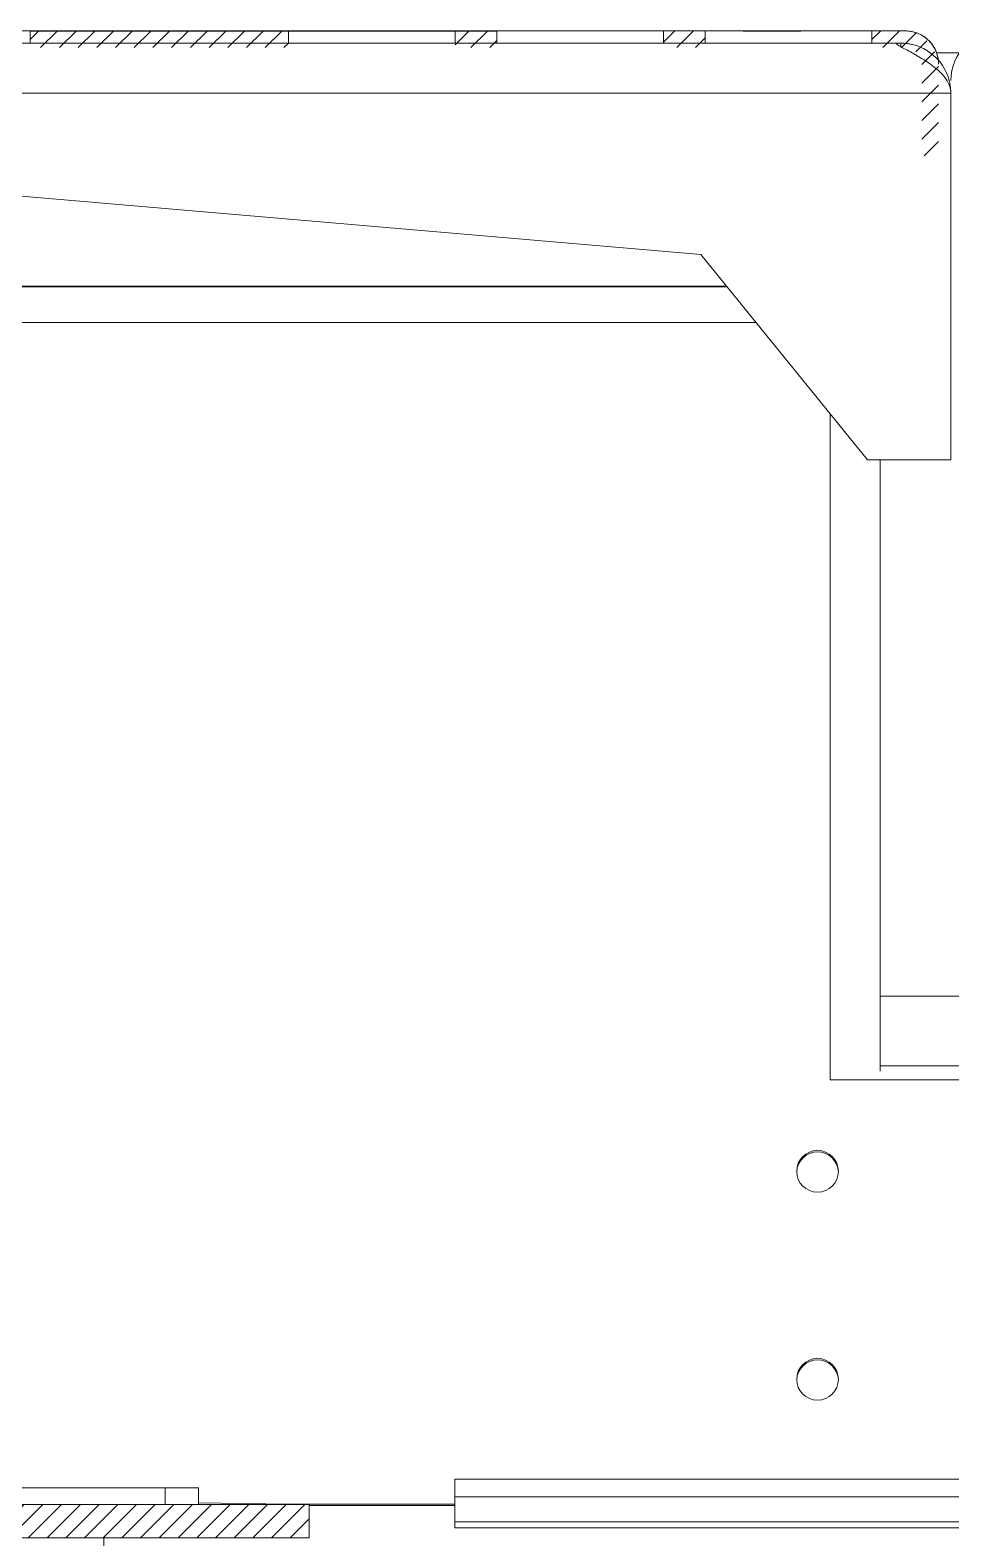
# Model space of a CAD drawing. Header units: millimetres. Extents: x -16985 to -606, y 2122 to 9380.
# Drawn here: x -2334.8 to -2224.3, y 7478.2 to 7659.1 of the extents above; entities that cross this region are included whole.
import ezdxf

# ---------------------------------------------------------------- set-up
doc = ezdxf.new("R2010")
doc.units = ezdxf.units.MM
doc.linetypes.add('K5LT32768', pattern=[0])
doc.linetypes.add('K5LT_THIN', pattern=[0])
pattern_1 = [(45, (0, 0), (-1.122532, 1.122532), [])]

msp = doc.modelspace()

# ---------------------------------------------------------------- hatches: boundary and pattern name
h = msp.add_hatch()
h.set_pattern_fill('ANSI31_ISO', style=0, pattern_type=0)
h.set_pattern_definition(pattern_1)
h.paths.add_polyline_path([(-2334.76, 7659.03), (-2334.76, 7657.03), (-2303.76, 7657.03), (-2303.76, 7659.03)])
h = msp.add_hatch()
h.set_pattern_fill('ANSI31_ISO', style=0, pattern_type=0)
h.set_pattern_definition(pattern_1)
h.paths.add_polyline_path([(-2283.76, 7659.03), (-2283.76, 7657.03), (-2278.76, 7657.03), (-2278.76, 7659.03)])
h = msp.add_hatch()
h.set_pattern_fill('ANSI31_ISO', style=0, pattern_type=0)
h.set_pattern_definition(pattern_1)
h.paths.add_polyline_path([(-2258.76, 7659.04), (-2258.76, 7657.04), (-2253.76, 7657.04), (-2253.76, 7659.04)])
h = msp.add_hatch()
h.set_pattern_fill('ANSI31_ISO', style=0, pattern_type=0)
h.set_pattern_definition(pattern_1)
h.paths.add_polyline_path([(-2229.76, 7657.04), (-2228.35, 7656.45), (-2227.76, 7655.04), (-2227.76, 7644.04), (-2225.76, 7644.04), (-2225.76, 7655.04), (-2226.54, 7657.4), (-2228.56, 7658.85), (-2229.76, 7659.04), (-2233.76, 7659.04), (-2233.76, 7657.04)])
h = msp.add_hatch()
h.set_pattern_fill('ANSI31_ISO', style=0, pattern_type=0)
h.set_pattern_definition(pattern_1)
h.paths.add_polyline_path([(-2425.29, 7617.19), (-2425.29, 7613.06), (-2425.08, 7610.63), (-2402.75, 7483.97), (-2401.41, 7480.93), (-2398.82, 7478.85), (-2395.85, 7478.19), (-2301.29, 7478.19), (-2301.29, 7482.19), (-2395.85, 7482.19), (-2397.86, 7482.96), (-2398.81, 7484.67), (-2421.14, 7611.33), (-2421.29, 7613.06), (-2421.29, 7617.19), (-2422.08, 7619.87), (-2424.18, 7621.72), (-2426.29, 7622.19), (-2481.79, 7622.19), (-2483.8, 7622.96), (-2484.78, 7624.88), (-2484.78, 7624.93), (-2485.89, 7637.62), (-2486.91, 7640.23), (-2489.17, 7641.89), (-2490.87, 7642.19), (-2501.71, 7642.19), (-2504.4, 7641.4), (-2506.24, 7639.3), (-2506.69, 7637.62), (-2508.52, 7616.69), (-2504.54, 7616.34), (-2502.71, 7637.27), (-2502.26, 7638.02), (-2501.71, 7638.19), (-2490.87, 7638.19), (-2490.09, 7637.81), (-2489.88, 7637.27), (-2488.77, 7624.58), (-2487.7, 7621.43), (-2485.3, 7619.13), (-2482.11, 7618.19), (-2481.79, 7618.19), (-2426.29, 7618.19), (-2425.51, 7617.81)])

# ---------------------------------------------------------------- linework, layer by layer
at = {"color": 7, "linetype": 'K5LT_THIN', "lineweight": 18}
for p, q in [((-2229.76, 7659.04), (-2408.76, 7659.03)), ((-2334.76, 7659.03), (-2303.76, 7659.03)), ((-2334.76, 7657.57), (-2334.76, 7659.03)), ((-2303.76, 7659.03), (-2283.76, 7659.03)), ((-2303.76, 7659.03), (-2283.76, 7659.03)), ((-2283.76, 7659.03), (-2303.76, 7659.03)), ((-2303.76, 7659.03), (-2283.76, 7659.04)), ((-2283.76, 7659.03), (-2303.76, 7659.03)), ((-2303.76, 7659.03), (-2283.76, 7659.04)), ((-2283.76, 7659.04), (-2303.76, 7659.03)), ((-2303.76, 7659.03), (-2283.76, 7659.04)), ((-2283.76, 7659.04), (-2303.76, 7659.03)), ((-2303.76, 7659.03), (-2283.76, 7659.04)), ((-2283.76, 7659.04), (-2303.76, 7659.03)), ((-2303.76, 7659.03), (-2283.76, 7659.04)), ((-2283.76, 7659.04), (-2303.76, 7659.03)), ((-2303.76, 7659.03), (-2283.76, 7659.04)), ((-2283.76, 7659.04), (-2303.76, 7659.03)), ((-2303.76, 7659.03), (-2283.76, 7659.04)), ((-2283.76, 7659.04), (-2303.76, 7659.03)), ((-2303.76, 7659.03), (-2283.76, 7659.04)), ((-2283.76, 7659.04), (-2303.76, 7659.03)), ((-2303.76, 7659.03), (-2283.76, 7659.04)), ((-2283.76, 7659.04), (-2303.76, 7659.03)), ((-2303.76, 7659.03), (-2283.76, 7659.04)), ((-2283.76, 7659.04), (-2303.76, 7659.03)), ((-2303.76, 7659.03), (-2283.76, 7659.04)), ((-2283.76, 7659.04), (-2303.76, 7659.03)), ((-2303.76, 7659.03), (-2283.76, 7659.04)), ((-2283.76, 7659.04), (-2303.76, 7659.03)), ((-2303.76, 7659.03), (-2283.76, 7659.04)), ((-2303.76, 7659.03), (-2303.76, 7659.03)), ((-2283.76, 7659.04), (-2303.76, 7659.03)), ((-2303.76, 7659.03), (-2283.76, 7659.04)), ((-2303.76, 7659.03), (-2303.76, 7659.03)), ((-2283.76, 7659.04), (-2303.76, 7659.03)), ((-2303.76, 7659.03), (-2283.76, 7659.04)), ((-2303.76, 7659.03), (-2303.76, 7659.03)), ((-2283.76, 7659.04), (-2303.76, 7659.03)), ((-2303.76, 7659.04), (-2283.76, 7659.04)), ((-2303.76, 7659.03), (-2303.76, 7659.04)), ((-2283.76, 7659.04), (-2303.76, 7659.03)), ((-2303.76, 7659.04), (-2283.76, 7659.04)), ((-2303.76, 7659.04), (-2303.76, 7659.04)), ((-2283.76, 7659.04), (-2303.76, 7659.04)), ((-2303.76, 7659.04), (-2283.76, 7659.04)), ((-2303.76, 7659.04), (-2303.76, 7659.04)), ((-2283.76, 7659.04), (-2303.76, 7659.04)), ((-2303.76, 7659.03), (-2303.76, 7657.57)), ((-2303.76, 7659.03), (-2283.76, 7659.03)), ((-2303.76, 7659.03), (-2283.76, 7659.03)), ((-2303.76, 7659.03), (-2303.76, 7659.03)), ((-2283.76, 7659.03), (-2303.76, 7659.03)), ((-2303.76, 7659.03), (-2283.76, 7659.03)), ((-2303.76, 7659.03), (-2303.76, 7659.03)), ((-2283.76, 7659.03), (-2303.76, 7659.03)), ((-2303.76, 7659.03), (-2283.76, 7659.03)), ((-2303.76, 7659.03), (-2303.76, 7659.03)), ((-2283.76, 7659.03), (-2303.76, 7659.03)), ((-2303.76, 7659.03), (-2283.76, 7659.03)), ((-2303.76, 7659.03), (-2303.76, 7659.03)), ((-2283.76, 7659.03), (-2303.76, 7659.03)), ((-2303.76, 7659.03), (-2283.76, 7659.03)), ((-2303.76, 7659.03), (-2303.76, 7659.03)), ((-2283.76, 7659.03), (-2303.76, 7659.03)), ((-2303.76, 7659.03), (-2283.76, 7659.03)), ((-2303.76, 7659.03), (-2303.76, 7659.03)), ((-2283.76, 7659.03), (-2303.76, 7659.03)), ((-2303.76, 7659.03), (-2283.76, 7659.03)), ((-2303.76, 7659.03), (-2303.76, 7659.03)), ((-2283.76, 7659.03), (-2303.76, 7659.03)), ((-2303.76, 7659.03), (-2283.76, 7659.03)), ((-2303.76, 7659.03), (-2303.76, 7659.03)), ((-2283.76, 7659.03), (-2303.76, 7659.03)), ((-2303.76, 7659.03), (-2283.76, 7659.03)), ((-2303.76, 7659.03), (-2303.76, 7659.03)), ((-2283.76, 7659.03), (-2303.76, 7659.03)), ((-2303.76, 7659.03), (-2283.76, 7659.03)), ((-2303.76, 7659.03), (-2303.76, 7659.03)), ((-2283.76, 7659.03), (-2303.76, 7659.03)), ((-2303.76, 7659.03), (-2283.76, 7659.03)), ((-2303.76, 7659.03), (-2303.76, 7659.03)), ((-2283.76, 7659.03), (-2303.76, 7659.03)), ((-2303.76, 7659.03), (-2303.76, 7659.03)), ((-2283.76, 7659.03), (-2303.76, 7659.03)), ((-2303.76, 7659.03), (-2303.76, 7659.03)), ((-2303.76, 7659.03), (-2303.76, 7659.03)), ((-2303.76, 7659.03), (-2303.76, 7659.03)), ((-2303.76, 7659.03), (-2303.76, 7659.03)), ((-2303.76, 7659.03), (-2303.76, 7659.03)), ((-2303.76, 7659.03), (-2303.76, 7659.03)), ((-2303.76, 7659.03), (-2303.76, 7659.03)), ((-2303.76, 7659.03), (-2303.76, 7659.03)), ((-2303.76, 7659.03), (-2303.76, 7659.03)), ((-2303.76, 7659.03), (-2303.76, 7659.03)), ((-2303.76, 7659.03), (-2303.76, 7659.03)), ((-2303.76, 7659.03), (-2303.76, 7659.03)), ((-2303.76, 7659.03), (-2303.76, 7659.03)), ((-2283.76, 7659.03), (-2283.76, 7659.03)), ((-2283.76, 7659.03), (-2283.76, 7659.03)), ((-2283.76, 7659.04), (-2283.76, 7659.03)), ((-2283.76, 7659.04), (-2283.76, 7659.04)), ((-2283.76, 7659.04), (-2283.76, 7659.04)), ((-2283.76, 7659.04), (-2283.76, 7659.04)), ((-2283.76, 7659.04), (-2283.76, 7659.04)), ((-2283.76, 7659.04), (-2283.76, 7659.04)), ((-2283.76, 7659.04), (-2283.76, 7659.04)), ((-2283.76, 7659.04), (-2283.76, 7659.04)), ((-2283.76, 7659.04), (-2283.76, 7659.04)), ((-2283.76, 7659.04), (-2283.76, 7659.04)), ((-2283.76, 7659.04), (-2283.76, 7659.04)), ((-2283.76, 7659.04), (-2283.76, 7659.04)), ((-2283.76, 7659.04), (-2283.76, 7659.04)), ((-2283.76, 7659.04), (-2283.76, 7659.04)), ((-2283.76, 7659.04), (-2283.76, 7659.04)), ((-2283.76, 7659.04), (-2283.76, 7659.04)), ((-2283.76, 7659.04), (-2283.76, 7659.04)), ((-2283.76, 7659.04), (-2283.76, 7659.04)), ((-2283.76, 7659.03), (-2278.76, 7659.03)), ((-2283.76, 7657.57), (-2283.76, 7659.03)), ((-2283.76, 7659.03), (-2283.76, 7659.03)), ((-2283.76, 7659.03), (-2283.76, 7659.03)), ((-2283.76, 7659.03), (-2283.76, 7659.03)), ((-2283.76, 7659.03), (-2283.76, 7659.03)), ((-2283.76, 7659.03), (-2283.76, 7659.03)), ((-2283.76, 7659.03), (-2283.76, 7659.03)), ((-2283.76, 7659.03), (-2283.76, 7659.03)), ((-2283.76, 7659.03), (-2283.76, 7659.03)), ((-2283.76, 7659.03), (-2283.76, 7659.03)), ((-2283.76, 7659.03), (-2283.76, 7659.03)), ((-2283.76, 7659.03), (-2283.76, 7659.03)), ((-2278.76, 7659.03), (-2258.76, 7659.04)), ((-2278.76, 7659.03), (-2258.76, 7659.04)), ((-2258.76, 7659.04), (-2278.76, 7659.03)), ((-2278.76, 7659.03), (-2258.76, 7659.04)), ((-2258.76, 7659.04), (-2278.76, 7659.03)), ((-2278.76, 7659.03), (-2258.76, 7659.04)), ((-2258.76, 7659.04), (-2278.76, 7659.03)), ((-2278.76, 7659.03), (-2258.76, 7659.04)), ((-2258.76, 7659.04), (-2278.76, 7659.03)), ((-2278.76, 7659.03), (-2258.76, 7659.04)), ((-2258.76, 7659.04), (-2278.76, 7659.03)), ((-2278.76, 7659.03), (-2258.76, 7659.04)), ((-2258.76, 7659.04), (-2278.76, 7659.03)), ((-2278.76, 7659.03), (-2258.76, 7659.04)), ((-2258.76, 7659.04), (-2278.76, 7659.03)), ((-2278.76, 7659.03), (-2258.76, 7659.04)), ((-2258.76, 7659.04), (-2278.76, 7659.03)), ((-2278.76, 7659.03), (-2258.76, 7659.04)), ((-2278.76, 7659.03), (-2278.76, 7659.03)), ((-2258.76, 7659.04), (-2278.76, 7659.03)), ((-2278.76, 7659.03), (-2258.76, 7659.04)), ((-2278.76, 7659.03), (-2278.76, 7659.03)), ((-2258.76, 7659.04), (-2278.76, 7659.03)), ((-2278.76, 7659.03), (-2258.76, 7659.04)), ((-2278.76, 7659.03), (-2278.76, 7659.03)), ((-2258.76, 7659.04), (-2278.76, 7659.03)), ((-2278.76, 7659.04), (-2258.76, 7659.04)), ((-2278.76, 7659.04), (-2278.76, 7659.04)), ((-2258.76, 7659.04), (-2278.76, 7659.04)), ((-2278.76, 7659.04), (-2258.76, 7659.04)), ((-2278.76, 7659.04), (-2278.76, 7659.04)), ((-2258.76, 7659.04), (-2278.76, 7659.04)), ((-2278.76, 7659.04), (-2258.76, 7659.04)), ((-2278.76, 7659.04), (-2278.76, 7659.04)), ((-2258.76, 7659.04), (-2278.76, 7659.04)), ((-2278.76, 7659.04), (-2258.76, 7659.04)), ((-2278.76, 7659.04), (-2278.76, 7659.04)), ((-2258.76, 7659.04), (-2278.76, 7659.04)), ((-2278.76, 7659.04), (-2258.76, 7659.04)), ((-2278.76, 7659.04), (-2278.76, 7659.04)), ((-2258.76, 7659.04), (-2278.76, 7659.04)), ((-2278.76, 7659.04), (-2258.76, 7659.04)), ((-2278.76, 7659.04), (-2278.76, 7659.04)), ((-2258.76, 7659.04), (-2278.76, 7659.04)), ((-2278.76, 7659.04), (-2258.76, 7659.04)), ((-2278.76, 7659.04), (-2278.76, 7659.04)), ((-2258.76, 7659.04), (-2278.76, 7659.04)), ((-2278.76, 7659.04), (-2258.76, 7659.04)), ((-2278.76, 7659.04), (-2278.76, 7659.04)), ((-2258.76, 7659.04), (-2278.76, 7659.04)), ((-2278.76, 7659.04), (-2258.76, 7659.04)), ((-2278.76, 7659.04), (-2278.76, 7659.04)), ((-2258.76, 7659.04), (-2278.76, 7659.04)), ((-2278.76, 7659.04), (-2258.76, 7659.04)), ((-2278.76, 7659.04), (-2278.76, 7659.04)), ((-2258.76, 7659.04), (-2278.76, 7659.04)), ((-2278.76, 7659.04), (-2258.76, 7659.04)), ((-2278.76, 7659.04), (-2278.76, 7659.04)), ((-2258.76, 7659.04), (-2278.76, 7659.04)), ((-2278.76, 7659.04), (-2258.76, 7659.04)), ((-2278.76, 7659.04), (-2278.76, 7659.04)), ((-2258.76, 7659.04), (-2278.76, 7659.04)), ((-2278.76, 7659.04), (-2258.76, 7659.04)), ((-2278.76, 7659.04), (-2278.76, 7659.04)), ((-2258.76, 7659.04), (-2278.76, 7659.04)), ((-2278.76, 7659.04), (-2258.76, 7659.04)), ((-2278.76, 7659.04), (-2278.76, 7659.04)), ((-2258.76, 7659.04), (-2278.76, 7659.04)), ((-2278.76, 7659.04), (-2258.76, 7659.04)), ((-2278.76, 7659.04), (-2278.76, 7659.04)), ((-2258.76, 7659.04), (-2278.76, 7659.04)), ((-2278.76, 7659.04), (-2258.76, 7659.04)), ((-2278.76, 7659.04), (-2278.76, 7659.04)), ((-2258.76, 7659.04), (-2278.76, 7659.04)), ((-2278.76, 7659.04), (-2258.76, 7659.04)), ((-2278.76, 7659.04), (-2278.76, 7659.04)), ((-2258.76, 7659.04), (-2278.76, 7659.04)), ((-2278.76, 7659.04), (-2258.76, 7659.04)), ((-2278.76, 7659.04), (-2278.76, 7659.04)), ((-2258.76, 7659.04), (-2278.76, 7659.04)), ((-2278.76, 7659.04), (-2258.76, 7659.04)), ((-2278.76, 7659.04), (-2278.76, 7659.04)), ((-2258.76, 7659.04), (-2278.76, 7659.04)), ((-2278.76, 7659.04), (-2258.76, 7659.04)), ((-2278.76, 7659.04), (-2278.76, 7659.04)), ((-2258.76, 7659.04), (-2278.76, 7659.04)), ((-2278.76, 7659.03), (-2278.76, 7657.57)), ((-2278.76, 7659.03), (-2278.76, 7659.03)), ((-2278.76, 7659.03), (-2278.76, 7659.03)), ((-2278.76, 7659.03), (-2278.76, 7659.03)), ((-2278.76, 7659.03), (-2278.76, 7659.03)), ((-2278.76, 7659.03), (-2278.76, 7659.03)), ((-2278.76, 7659.03), (-2278.76, 7659.03)), ((-2278.76, 7659.03), (-2278.76, 7659.03)), ((-2278.76, 7659.03), (-2278.76, 7659.03)), ((-2258.76, 7659.04), (-2253.76, 7659.04)), ((-2258.76, 7657.57), (-2258.76, 7659.04)), ((-2258.76, 7659.04), (-2258.76, 7659.04)), ((-2258.76, 7659.04), (-2258.76, 7659.04)), ((-2258.76, 7659.04), (-2258.76, 7659.04)), ((-2258.76, 7659.04), (-2258.76, 7659.04)), ((-2258.76, 7659.04), (-2258.76, 7659.04)), ((-2258.76, 7659.04), (-2258.76, 7659.04)), ((-2258.76, 7659.04), (-2258.76, 7659.04)), ((-2258.76, 7659.04), (-2258.76, 7659.04)), ((-2258.76, 7659.04), (-2258.76, 7659.04)), ((-2258.76, 7659.04), (-2258.76, 7659.04)), ((-2258.76, 7659.04), (-2258.76, 7659.04)), ((-2258.76, 7659.04), (-2258.76, 7659.04)), ((-2258.76, 7659.04), (-2258.76, 7659.04)), ((-2258.76, 7659.04), (-2258.76, 7659.04)), ((-2258.76, 7659.04), (-2258.76, 7659.04)), ((-2258.76, 7659.04), (-2258.76, 7659.04)), ((-2258.76, 7659.04), (-2258.76, 7659.04)), ((-2258.76, 7659.04), (-2258.76, 7659.04)), ((-2258.76, 7659.04), (-2258.76, 7659.04)), ((-2258.76, 7659.04), (-2258.76, 7659.04)), ((-2258.76, 7659.04), (-2258.76, 7659.04)), ((-2258.76, 7659.04), (-2258.76, 7659.04)), ((-2258.76, 7659.04), (-2258.76, 7659.04)), ((-2258.76, 7659.04), (-2258.76, 7659.04)), ((-2258.76, 7659.04), (-2258.76, 7659.04)), ((-2258.76, 7659.04), (-2258.76, 7659.04)), ((-2258.76, 7659.04), (-2258.76, 7659.04)), ((-2258.76, 7659.04), (-2258.76, 7659.04)), ((-2258.76, 7659.04), (-2258.76, 7659.04)), ((-2258.76, 7659.04), (-2258.76, 7659.04)), ((-2258.76, 7659.04), (-2258.76, 7659.04)), ((-2253.76, 7659.04), (-2253.76, 7657.57)), ((-2253.76, 7659.04), (-2233.76, 7659.04)), ((-2253.76, 7659.04), (-2233.76, 7659.04)), ((-2253.76, 7659.04), (-2253.76, 7659.04)), ((-2233.76, 7659.04), (-2253.76, 7659.04)), ((-2253.76, 7659.04), (-2233.76, 7659.04)), ((-2253.76, 7659.04), (-2253.76, 7659.04)), ((-2233.76, 7659.04), (-2253.76, 7659.04)), ((-2253.76, 7659.04), (-2233.76, 7659.04)), ((-2253.76, 7659.04), (-2253.76, 7659.04)), ((-2233.76, 7659.04), (-2253.76, 7659.04)), ((-2253.76, 7659.04), (-2233.76, 7659.04)), ((-2253.76, 7659.04), (-2253.76, 7659.04)), ((-2233.76, 7659.04), (-2253.76, 7659.04)), ((-2253.76, 7659.04), (-2233.76, 7659.04)), ((-2253.76, 7659.04), (-2253.76, 7659.04)), ((-2233.76, 7659.04), (-2253.76, 7659.04)), ((-2253.76, 7659.04), (-2233.76, 7659.04)), ((-2253.76, 7659.04), (-2253.76, 7659.04)), ((-2233.76, 7659.04), (-2253.76, 7659.04)), ((-2253.76, 7659.04), (-2233.76, 7659.04)), ((-2253.76, 7659.04), (-2253.76, 7659.04)), ((-2233.76, 7659.04), (-2253.76, 7659.04)), ((-2253.76, 7659.04), (-2233.76, 7659.04)), ((-2253.76, 7659.04), (-2253.76, 7659.04)), ((-2233.76, 7659.04), (-2253.76, 7659.04)), ((-2253.76, 7659.04), (-2233.76, 7659.04)), ((-2253.76, 7659.04), (-2253.76, 7659.04)), ((-2233.76, 7659.04), (-2253.76, 7659.04)), ((-2253.76, 7659.04), (-2233.76, 7659.04)), ((-2253.76, 7659.04), (-2253.76, 7659.04)), ((-2233.76, 7659.04), (-2253.76, 7659.04)), ((-2253.76, 7659.04), (-2233.76, 7659.04)), ((-2253.76, 7659.04), (-2253.76, 7659.04)), ((-2233.76, 7659.04), (-2253.76, 7659.04)), ((-2253.76, 7659.04), (-2233.76, 7659.04)), ((-2253.76, 7659.04), (-2253.76, 7659.04)), ((-2233.76, 7659.04), (-2253.76, 7659.04)), ((-2253.76, 7659.04), (-2233.76, 7659.04)), ((-2253.76, 7659.04), (-2253.76, 7659.04)), ((-2233.76, 7659.04), (-2253.76, 7659.04)), ((-2253.76, 7659.04), (-2233.76, 7659.04)), ((-2253.76, 7659.04), (-2253.76, 7659.04)), ((-2233.76, 7659.04), (-2253.76, 7659.04)), ((-2253.76, 7659.04), (-2233.76, 7659.04)), ((-2253.76, 7659.04), (-2253.76, 7659.04)), ((-2233.76, 7659.04), (-2253.76, 7659.04)), ((-2253.76, 7659.04), (-2233.76, 7659.04)), ((-2253.76, 7659.04), (-2253.76, 7659.04)), ((-2233.76, 7659.04), (-2253.76, 7659.04)), ((-2253.76, 7659.04), (-2233.76, 7659.04)), ((-2253.76, 7659.04), (-2253.76, 7659.04)), ((-2233.76, 7659.04), (-2253.76, 7659.04)), ((-2253.76, 7659.04), (-2233.76, 7659.04)), ((-2253.76, 7659.04), (-2253.76, 7659.04)), ((-2233.76, 7659.04), (-2253.76, 7659.04)), ((-2253.76, 7659.04), (-2233.76, 7659.04)), ((-2253.76, 7659.04), (-2253.76, 7659.04)), ((-2233.76, 7659.04), (-2253.76, 7659.04)), ((-2253.76, 7659.04), (-2233.76, 7659.04)), ((-2253.76, 7659.04), (-2253.76, 7659.04)), ((-2233.76, 7659.04), (-2253.76, 7659.04)), ((-2253.76, 7659.04), (-2233.76, 7659.04)), ((-2253.76, 7659.04), (-2253.76, 7659.04)), ((-2233.76, 7659.04), (-2253.76, 7659.04)), ((-2253.76, 7659.04), (-2233.76, 7659.04)), ((-2253.76, 7659.04), (-2253.76, 7659.04)), ((-2233.76, 7659.04), (-2253.76, 7659.04)), ((-2253.76, 7659.04), (-2233.76, 7659.04)), ((-2253.76, 7659.04), (-2253.76, 7659.04)), ((-2233.76, 7659.04), (-2253.76, 7659.04)), ((-2253.76, 7659.04), (-2233.76, 7659.04)), ((-2253.76, 7659.04), (-2253.76, 7659.04)), ((-2233.76, 7659.04), (-2253.76, 7659.04)), ((-2253.76, 7659.04), (-2233.76, 7659.04)), ((-2253.76, 7659.04), (-2253.76, 7659.04)), ((-2233.76, 7659.04), (-2253.76, 7659.04)), ((-2253.76, 7659.04), (-2233.76, 7659.04)), ((-2253.76, 7659.04), (-2253.76, 7659.04)), ((-2233.76, 7659.04), (-2253.76, 7659.04)), ((-2253.76, 7659.04), (-2233.76, 7659.04)), ((-2253.76, 7659.04), (-2253.76, 7659.04)), ((-2233.76, 7659.04), (-2253.76, 7659.04)), ((-2253.76, 7659.04), (-2233.76, 7659.04)), ((-2253.76, 7659.04), (-2253.76, 7659.04)), ((-2233.76, 7659.04), (-2253.76, 7659.04)), ((-2253.76, 7659.04), (-2233.76, 7659.04)), ((-2253.76, 7659.04), (-2253.76, 7659.04)), ((-2233.76, 7659.04), (-2253.76, 7659.04)), ((-2253.76, 7659.04), (-2233.76, 7659.04)), ((-2253.76, 7659.04), (-2253.76, 7659.04)), ((-2233.76, 7659.04), (-2253.76, 7659.04)), ((-2253.76, 7659.04), (-2233.76, 7659.04)), ((-2253.76, 7659.04), (-2253.76, 7659.04)), ((-2233.76, 7659.04), (-2253.76, 7659.04)), ((-2233.76, 7657.57), (-2233.76, 7659.04)), ((-2233.76, 7659.04), (-2229.76, 7659.04)), ((-2233.76, 7659.04), (-2233.76, 7659.04)), ((-2233.76, 7659.04), (-2233.76, 7659.04)), ((-2233.76, 7659.04), (-2233.76, 7659.04)), ((-2233.76, 7659.04), (-2233.76, 7659.04)), ((-2233.76, 7659.04), (-2233.76, 7659.04)), ((-2233.76, 7659.04), (-2233.76, 7659.04)), ((-2233.76, 7659.04), (-2233.76, 7659.04)), ((-2233.76, 7659.04), (-2233.76, 7659.04)), ((-2233.76, 7659.04), (-2233.76, 7659.04)), ((-2233.76, 7659.04), (-2233.76, 7659.04)), ((-2233.76, 7659.04), (-2233.76, 7659.04)), ((-2233.76, 7659.04), (-2233.76, 7659.04)), ((-2233.76, 7659.04), (-2233.76, 7659.04)), ((-2233.76, 7659.04), (-2233.76, 7659.04)), ((-2233.76, 7659.04), (-2233.76, 7659.04)), ((-2233.76, 7659.04), (-2233.76, 7659.04)), ((-2233.76, 7659.04), (-2233.76, 7659.04)), ((-2233.76, 7659.04), (-2233.76, 7659.04)), ((-2233.76, 7659.04), (-2233.76, 7659.04)), ((-2233.76, 7659.04), (-2233.76, 7659.04)), ((-2233.76, 7659.04), (-2233.76, 7659.04)), ((-2233.76, 7659.04), (-2233.76, 7659.04)), ((-2233.76, 7659.04), (-2233.76, 7659.04)), ((-2233.76, 7659.04), (-2233.76, 7659.04)), ((-2233.76, 7659.04), (-2233.76, 7659.04)), ((-2233.76, 7659.04), (-2233.76, 7659.04)), ((-2233.76, 7659.04), (-2233.76, 7659.04)), ((-2233.76, 7659.04), (-2233.76, 7659.04)), ((-2233.76, 7659.04), (-2233.76, 7659.04)), ((-2233.76, 7659.04), (-2233.76, 7659.04)), ((-2233.76, 7659.04), (-2233.76, 7659.04)), ((-2229.76, 7659.04), (-2229.76, 7659.04)), ((-2230.29, 7657.57), (-2404.29, 7657.57)), ((-2230.29, 7657.57), (-2230.29, 7657.14)), ((-2226.53, 7657.39), (-2226.53, 7657.39)), ((-2226.53, 7657.39), (-2226.53, 7657.39)), ((-2223.29, 7656.39), (-2226, 7656.39)), ((-2404.29, 7651.57), (-2224.29, 7651.57)), ((-2224.29, 7651.57), (-2224.29, 7607.57)), ((-2254.29, 7632.19), (-2404.29, 7645.11)), ((-2234.29, 7607.57), (-2254.29, 7632.19)), ((-2251.2, 7628.39), (-2408.38, 7628.39)), ((-2251.15, 7628.33), (-2408.38, 7628.33)), ((-2484.55, 7624.03), (-2247.66, 7624.03)), ((-2224.29, 7607.57), (-2234.29, 7607.57)), ((-2232.79, 7534.84), (-2232.79, 7607.57)), ((-2218.04, 7543.19), (-2232.79, 7543.19)), ((-2232.79, 7534.84), (-1697.79, 7534.84)), ((-2232.79, 7534.19), (-2232.79, 7534.84)), ((-2238.79, 7533.16), (-1691.79, 7533.16)), ((-2373.55, 7484.19), (-2318.55, 7484.19)), ((-2318.55, 7484.19), (-2318.55, 7482.19)), ((-2318.55, 7484.19), (-2314.58, 7484.19)), ((-2314.58, 7482.19), (-2314.58, 7484.19)), ((-2283.79, 7483.15), (-2283.79, 7485.22)), ((-2283.79, 7485.22), (-1646.79, 7485.22)), ((-2301.29, 7482.19), (-2395.85, 7482.19)), ((-2314.58, 7482.39), (-2303.79, 7482.23)), ((-2314.58, 7482.23), (-2311.5, 7482.19)), ((-2303.79, 7482.23), (-2283.79, 7482.23)), ((-2301.29, 7478.19), (-2301.29, 7482.19)), ((-2301.29, 7482.07), (-2283.79, 7482.07)), ((-1646.79, 7483.12), (-2283.79, 7483.12)), ((-2283.79, 7483.12), (-2283.79, 7480.12)), ((-1646.79, 7480.12), (-2283.79, 7480.12)), ((-2283.79, 7479.39), (-2283.79, 7480.12)), ((-1646.79, 7479.39), (-2283.79, 7479.39)), ((-2301.29, 7478.19), (-2395.85, 7478.19)), ((-2325.91, 7473.19), (-2325.91, 7478.19))]:
    msp.add_line(p, q, dxfattribs=at)
at = {"color": 8, "linetype": 'K5LT32768', "lineweight": 15, "true_color": 0x808080}
msp.add_line((-2238.79, 7613.11), (-2238.79, 7533.16), dxfattribs=at)
at = {"color": 7, "linetype": 'K5LT_THIN', "const_width": 0.18}
msp.add_lwpolyline([(-2245.76, 7659.04), (-2244.63, 7659.04), (-2243.61, 7659.04), (-2242.83, 7659.04), (-2242.37, 7659.04), (-2242.28, 7659.04), (-2242.56, 7659.04), (-2243.19, 7659.04), (-2244.1, 7659.04), (-2245.19, 7659.04), (-2246.34, 7659.04), (-2247.43, 7659.04), (-2248.34, 7659.04), (-2248.97, 7659.04), (-2249.25, 7659.04), (-2249.16, 7659.04), (-2248.69, 7659.04), (-2247.91, 7659.04), (-2246.9, 7659.04)], close=True, dxfattribs=at)
msp.add_lwpolyline([(-2245.76, 7659.04), (-2244.63, 7659.04), (-2243.61, 7659.04), (-2242.83, 7659.04), (-2242.37, 7659.04), (-2242.28, 7659.04), (-2242.56, 7659.04), (-2243.19, 7659.04), (-2244.1, 7659.04), (-2245.19, 7659.04), (-2246.34, 7659.04), (-2247.43, 7659.04), (-2248.34, 7659.04), (-2248.97, 7659.04), (-2249.25, 7659.04), (-2249.16, 7659.04), (-2248.69, 7659.04), (-2247.91, 7659.04), (-2246.9, 7659.04)], close=True, dxfattribs=at)
at = {"color": 7, "linetype": 'K5LT_THIN', "lineweight": 18}
for centre in [(-2240.29, 7522.17), (-2240.29, 7497.21)]:
    msp.add_circle(centre, 2.5, dxfattribs=at)
for centre, radius, start, end in [((-2229.76, 7655.04), 4, 5.7407, 90.0056), ((-2218.29, 7653.07), 6, 90, 180), ((-2229.76, 7655.04), 4, 4.2606, 35.9635), ((-2229.76, 7655.04), 4, 4.9655, 35.9635), ((-2229.76, 7655.04), 4, 4.3024, 35.9635), ((-2229.76, 7655.04), 4, 5.0142, 35.9635), ((-2240.29, 7522.01), 2.5, 1.8651, 178.1349), ((-2240.29, 7497.05), 2.5, 1.8651, 178.1349)]:
    msp.add_arc(centre, radius, start, end, dxfattribs=at)
for points, knots in [([(-2225.76, 7655.04), (-2225.77, 7655.22), (-2225.79, 7655.62), (-2225.95, 7656.34), (-2226.22, 7656.94), (-2226.51, 7657.37), (-2226.7, 7657.62), (-2226.86, 7657.8), (-2227.09, 7658.03), (-2227.34, 7658.23), (-2227.74, 7658.51), (-2228.13, 7658.71), (-2228.64, 7658.89), (-2228.99, 7658.97), (-2229.31, 7659.02), (-2229.56, 7659.04), (-2229.7, 7659.04), (-2229.76, 7659.04)], [0, 0, 0, 0, 0.064979, 0.150018, 0.305411, 0.396029, 0.441294, 0.486558, 0.531823, 0.622415, 0.667685, 0.794975, 0.845983, 0.897522, 0.932304, 0.967017, 1, 1, 1, 1]), ([(-2224.29, 7651.57), (-2224.3, 7651.7), (-2224.31, 7651.96), (-2224.45, 7652.56), (-2224.98, 7653.53), (-2226.16, 7654.66), (-2227.73, 7655.74), (-2229.06, 7656.49), (-2230.04, 7657), (-2230.56, 7657.26), (-2230.79, 7657.44), (-2230.79, 7657.52), (-2230.61, 7657.56), (-2230.4, 7657.56), (-2230.29, 7657.57)], [0, 0, 0, 0, 0.033005, 0.066005, 0.151842, 0.309137, 0.485868, 0.667353, 0.748838, 0.840863, 0.882056, 0.923672, 0.959707, 1, 1, 1, 1]), ([(-2230.29, 7657.57), (-2230.12, 7657.56), (-2229.81, 7657.56), (-2229.26, 7657.48), (-2228.63, 7657.35), (-2227.64, 7657), (-2226.22, 7656.13), (-2225.12, 7654.81), (-2224.53, 7653.34), (-2224.32, 7652.36), (-2224.3, 7651.78), (-2224.29, 7651.57)], [0, 0, 0, 0, 0.063405, 0.109041, 0.154483, 0.239598, 0.416164, 0.707441, 0.838026, 0.941792, 1, 1, 1, 1])]:
    msp.add_open_spline(points, degree=3, knots=knots, dxfattribs=at)

doc.saveas('drawing.dxf')
